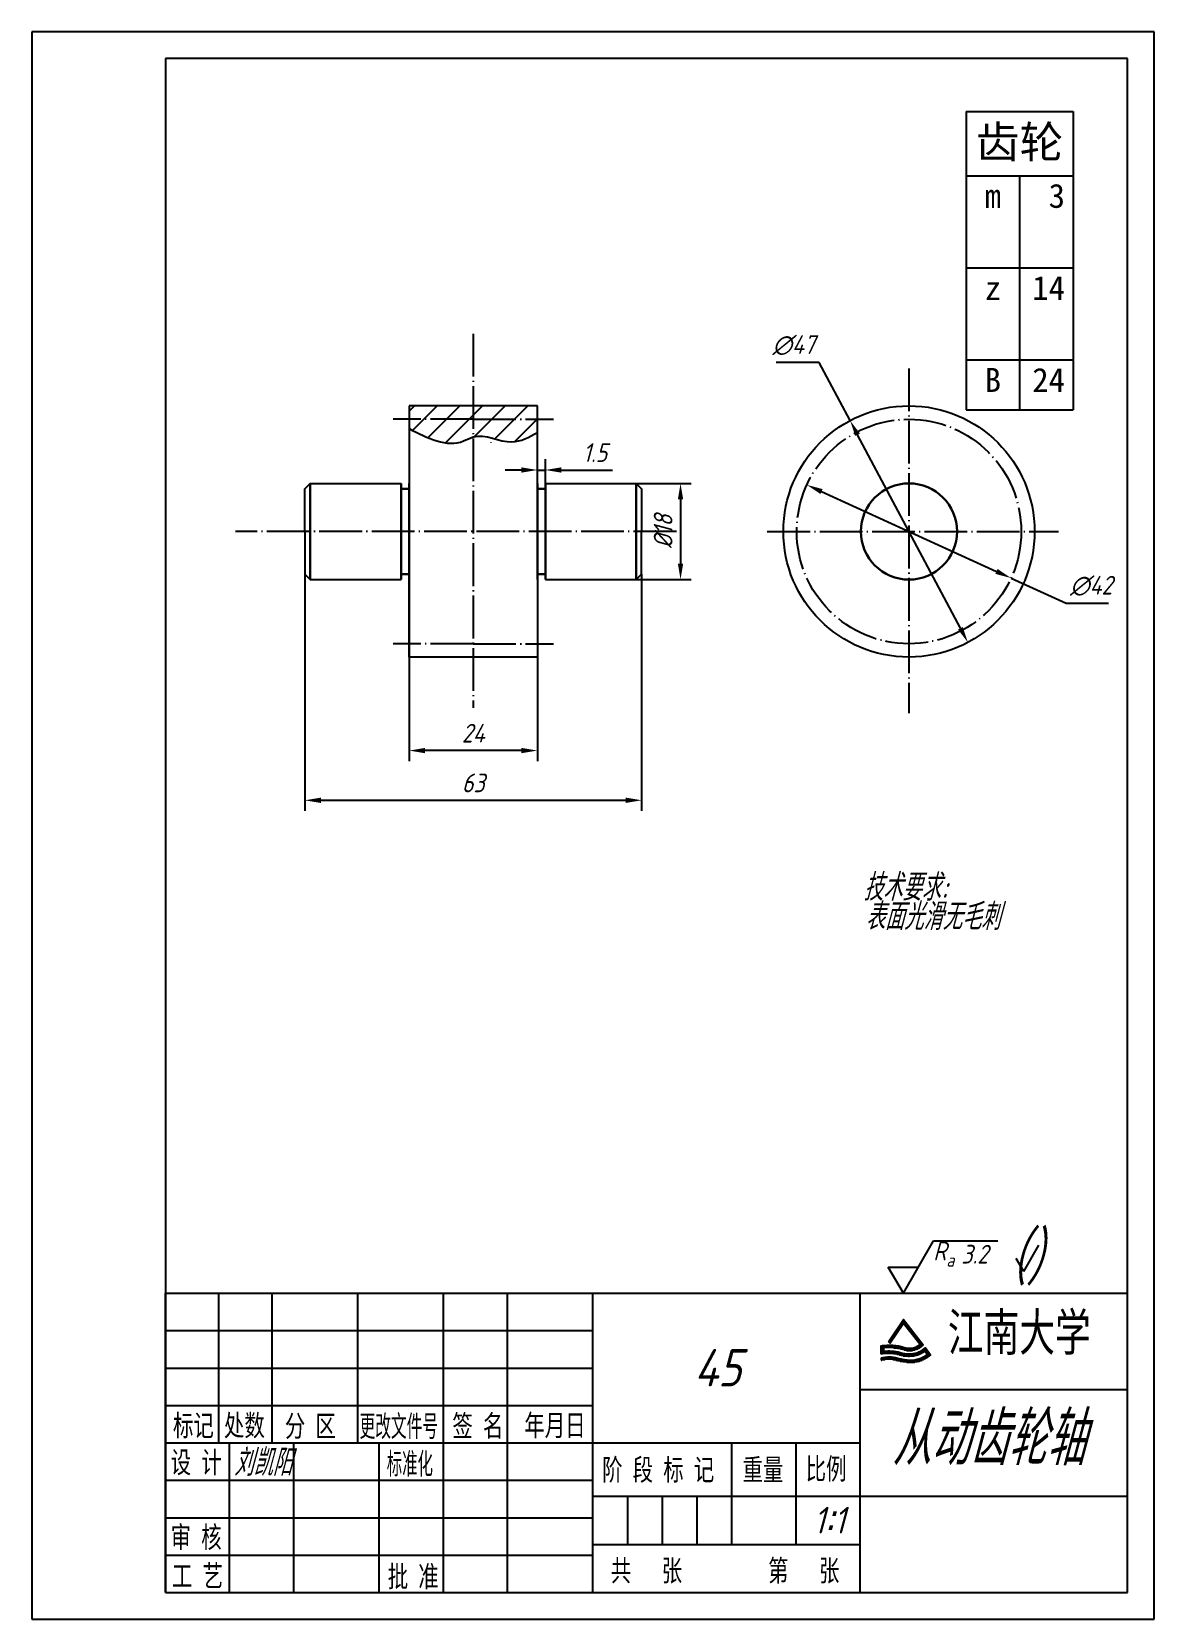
# Model space of a CAD drawing. Header units: millimetres. Extents: x 0 to 210, y 0 to 297.
import ezdxf
from ezdxf.enums import TextEntityAlignment as Align

# ---------------------------------------------------------------- set-up
doc = ezdxf.new("R2010")
doc.units = ezdxf.units.MM
doc.linetypes.add('点画线-25', pattern=[9.8, 8, -0.8, 0.2, -0.8])
for name, color, linetype, lineweight in [('剖面符号', 6, 'Continuous', 25), ('粗实线', 7, 'Continuous', 30), ('细点画线', 1, '点画线-25', 25)]:
    doc.layers.add(name, color=color, linetype=linetype, lineweight=lineweight)
for name, color, linetype in [('图框标题栏-文字', 4, 'Continuous'), ('图框标题栏-粗线', 7, 'Continuous'), ('图框标题栏-细线', 3, 'Continuous'), ('尺寸', 2, 'Continuous'), ('文字及注释', 4, 'Continuous'), ('波浪线', 3, 'Continuous')]:
    doc.layers.add(name, color=color, linetype=linetype)
doc.styles.get("Standard").update_dxf_attribs({"font": ''})
doc.styles.add('工程字', font='gbeitc.shx', dxfattribs={"bigfont": 'gbcbig.shx'})
doc.styles.add('长仿宋字', font='simfang.ttf', dxfattribs={"width": 0.7})
doc.styles.get('Standard').set_extended_font_data('SimSun')
doc.dimstyles.new('GB', dxfattribs={"dimtxt": 3.5, "dimasz": 3, "dimexe": 2, "dimexo": 0, "dimgap": 1.5, "dimtad": 1, "dimdec": 3, "dimdsep": 46, "dimtxsty": '工程字', "dimcen": 0, "dimclrd": 256, "dimclre": 256, "dimclrt": 256, "dimadec": 1, "dimazin": 2, "dimtp": 0.21, "dimtm": 0.25, "dimtfac": 0.7, "dimtdec": 3, "dimtmove": 0, "dimatfit": 3, "dimfxl": 1, "dimtzin": 0, "dimlwd": -1, "dimlwe": -1, "dimarcsym": 0})
doc.dimstyles.new('GB$3', dxfattribs={"dimtxt": 3.5, "dimasz": 3, "dimexe": 2, "dimexo": 0, "dimgap": 1.5, "dimtad": 1, "dimtoh": 1, "dimdec": 3, "dimdsep": 46, "dimtxsty": '工程字', "dimcen": 0, "dimclrd": 256, "dimclre": 256, "dimclrt": 256, "dimadec": 1, "dimazin": 2, "dimtp": 0.21, "dimtm": 0.25, "dimtfac": 0.7, "dimtdec": 3, "dimtmove": 0, "dimatfit": 2, "dimfxl": 1, "dimtzin": 0, "dimlwd": -1, "dimlwe": -1, "dimarcsym": 0})

# ---------------------------------------------------------------- blocks, each defined once
blk = doc.blocks.new('标题栏填写')
at = {"layer": '文字及注释', "style": '工程字'}
for tag, height, p in [('材料', 7, (103.3014470314545, 38.55829457099264)), ('名称', 10, (153.9048551002518, 23.81177252601287)), ('设计', 5, (18.20350158688984, 21.82780703365302)), ('比例', 5, (124.2035015868898, 11.03516212750787)), ('图号', 7, (153.4363049049612, 4.149742899595367))]:
    blk.add_attdef(tag, text='', height=height, dxfattribs=at).set_placement(p, align=Align.CENTER)
blk = doc.blocks.new('*D16')
at = {"layer": 'Defpoints', "color": 0, "transparency": 16777216}
for p in [(113.0942497868605, 212.5071061223053), (113.0942497868605, 194.5071061223053), (121.3750144354012, 194.5071061223053)]:
    blk.add_point(p, dxfattribs=at)
at = {"layer": '尺寸', "transparency": 16777216}
for p, q in [((113.0942497868605, 212.5071061223053), (123.3750144354012, 212.5071061223053)), ((121.3750144354012, 209.5071061223053), (121.3750144354012, 197.5071061223053)), ((113.0942497868605, 194.5071061223053), (123.3750144354012, 194.5071061223053))]:
    blk.add_line(p, q, dxfattribs=at)
for points in [[(120.8750144354012, 209.5071061223053), (121.8750144354012, 209.5071061223053), (121.3750144354012, 212.5071061223053)], [(120.8750144354012, 197.5071061223053), (121.8750144354012, 197.5071061223053), (121.3750144354012, 194.5071061223053)]]:
    blk.add_solid(points, dxfattribs=at)
at = {"layer": '尺寸', "transparency": 16777216, "insert": (118.1250144354012, 203.5071061223053), "char_height": 3.5, "attachment_point": 5, "rotation": 90, "style": '工程字'}
blk.add_mtext('%%C18', dxfattribs=at)
blk = doc.blocks.new('*D17')
at = {"layer": 'Defpoints', "color": 0, "transparency": 16777216}
for p in [(70.59424978686047, 180.0071061223053), (94.59424978686047, 180.0071061223052), (70.59424978686047, 162.5182885356602)]:
    blk.add_point(p, dxfattribs=at)
at = {"layer": '尺寸', "transparency": 16777216}
for p, q in [((70.59424978686047, 180.0071061223053), (70.59424978686047, 160.5182885356602)), ((94.59424978686047, 180.0071061223052), (94.59424978686047, 160.5182885356602)), ((91.59424978686047, 162.5182885356602), (73.59424978686047, 162.5182885356602))]:
    blk.add_line(p, q, dxfattribs=at)
for points in [[(73.59424978686047, 163.0182885356602), (73.59424978686047, 162.0182885356602), (70.59424978686047, 162.5182885356602)], [(91.59424978686047, 163.0182885356602), (91.59424978686047, 162.0182885356602), (94.59424978686047, 162.5182885356602)]]:
    blk.add_solid(points, dxfattribs=at)
at = {"layer": '尺寸', "transparency": 16777216, "insert": (82.59424978686047, 165.7682885356602), "char_height": 3.5, "attachment_point": 5, "style": '工程字'}
blk.add_mtext('24', dxfattribs=at)
blk = doc.blocks.new('*D18')
at = {"layer": 'Defpoints', "color": 0, "transparency": 16777216}
for p in [(51.09424978686046, 195.5071061223053), (114.0942497868605, 195.5071061223052), (114.0942497868605, 153.2165507352213)]:
    blk.add_point(p, dxfattribs=at)
at = {"layer": '尺寸', "transparency": 16777216}
for p, q in [((51.09424978686046, 195.5071061223053), (51.09424978686046, 151.2165507352213)), ((114.0942497868605, 195.5071061223052), (114.0942497868605, 151.2165507352213)), ((54.09424978686046, 153.2165507352213), (111.0942497868605, 153.2165507352213))]:
    blk.add_line(p, q, dxfattribs=at)
for points in [[(54.09424978686046, 153.7165507352213), (54.09424978686046, 152.7165507352213), (51.09424978686046, 153.2165507352213)], [(111.0942497868605, 153.7165507352213), (111.0942497868605, 152.7165507352213), (114.0942497868605, 153.2165507352213)]]:
    blk.add_solid(points, dxfattribs=at)
at = {"layer": '尺寸', "transparency": 16777216, "insert": (82.59424978686047, 156.4665507352213), "char_height": 3.5, "attachment_point": 5, "style": '工程字'}
blk.add_mtext('63', dxfattribs=at)
blk = doc.blocks.new('*D19')
at = {"layer": 'Defpoints', "color": 0, "transparency": 16777216}
for p in [(96.09424978686047, 215.0071061223052), (94.59424978686047, 211.5071061223052), (96.09424978686047, 211.5071061223052)]:
    blk.add_point(p, dxfattribs=at)
at = {"layer": '尺寸', "transparency": 16777216}
for p, q in [((94.59424978686047, 211.5071061223052), (94.59424978686047, 217.0071061223052)), ((96.09424978686047, 211.5071061223052), (96.09424978686047, 217.0071061223052)), ((91.59424978686047, 215.0071061223052), (88.59424978686047, 215.0071061223052)), ((94.59424978686047, 215.0071061223052), (96.09424978686047, 215.0071061223052)), ((99.09424978686047, 215.0071061223052), (108.6671664535271, 215.0071061223052))]:
    blk.add_line(p, q, dxfattribs=at)
for points in [[(91.59424978686047, 215.5071061223052), (91.59424978686047, 214.5071061223052), (94.59424978686047, 215.0071061223052)], [(99.09424978686047, 215.5071061223052), (99.09424978686047, 214.5071061223052), (96.09424978686047, 215.0071061223052)]]:
    blk.add_solid(points, dxfattribs=at)
at = {"layer": '尺寸', "transparency": 16777216, "insert": (105.3807081201938, 218.2571061223052), "char_height": 3.5, "attachment_point": 5, "style": '工程字'}
blk.add_mtext('1.5', dxfattribs=at)
blk = doc.blocks.new('*D22')
at = {"layer": 'Defpoints', "color": 0, "transparency": 16777216}
for p in [(145.0099244826986, 212.2274121921363), (183.2175814141813, 194.7868000524742)]:
    blk.add_point(p, dxfattribs=at)
at = {"layer": '尺寸', "transparency": 16777216}
for p, q in [((147.7390428349473, 210.9816541821604), (180.4884630619325, 196.0325580624501)), ((183.2175814141813, 194.7868000524742), (193.5013016928266, 190.0926002208995)), ((193.5013016928266, 190.0926002208995), (201.4179683594932, 190.0926002208995))]:
    blk.add_line(p, q, dxfattribs=at)
for points in [[(147.9466691699433, 211.4365072408686), (147.5314164999513, 210.5268011234523), (145.0099244826986, 212.2274121921363)], [(180.6960893969285, 196.4874111211582), (180.2808367269365, 195.577705003742), (183.2175814141813, 194.7868000524742)]]:
    blk.add_solid(points, dxfattribs=at)
at = {"layer": '尺寸', "transparency": 16777216, "insert": (198.2096350261599, 193.3426002208995), "char_height": 3.5, "attachment_point": 5, "style": '工程字'}
blk.add_mtext('∅42', dxfattribs=at)
blk = doc.blocks.new('*D23')
at = {"layer": 'Defpoints', "color": 0, "transparency": 16777216}
for p in [(153.092879554467, 224.2625957487635), (175.1346263424128, 182.751616495847)]:
    blk.add_point(p, dxfattribs=at)
at = {"layer": '尺寸', "transparency": 16777216}
for p, q in [((147.3345052325042, 235.1072787636436), (139.2720052325042, 235.1072787636436)), ((153.092879554467, 224.2625957487635), (147.3345052325042, 235.1072787636436)), ((173.7277063346716, 185.4012534694374), (154.4997995622082, 221.6129587751731))]:
    blk.add_line(p, q, dxfattribs=at)
for points in [[(154.9414057244733, 221.84744544313), (154.0581933999431, 221.3784721072163), (153.092879554467, 224.2625957487635)], [(174.1693124969367, 185.6357401373943), (173.2861001724065, 185.1667668014805), (175.1346263424128, 182.751616495847)]]:
    blk.add_solid(points, dxfattribs=at)
at = {"layer": '尺寸', "transparency": 16777216, "insert": (142.5532552325043, 238.3572787636436), "char_height": 3.5, "attachment_point": 5, "style": '工程字'}
blk.add_mtext('∅47', dxfattribs=at)
blk = doc.blocks.new('*T26')
at = {"layer": '文字及注释', "color": 0, "linetype": 'ByBlock', "lineweight": -2, "transparency": 16777216}
for p, q in [((0, 0), (20, 0)), ((0, 0), (0, -55.78305400372443)), ((20, 0), (20, -55.78305400372443)), ((0, -12), (20, -12)), ((10, -12), (10, -55.78305400372443)), ((0, -29.23743016759778), (20, -29.23743016759778)), ((0, -46.44972067039109), (20, -46.44972067039109)), ((0, -55.78305400372443), (20, -55.78305400372443))]:
    blk.add_line(p, q, dxfattribs=at)
at = {"layer": '文字及注释', "color": 0, "transparency": 16777216}
for s, insert, char_height, width, attachment_point in [('齿轮', (10, -6), 6, 17, 5), ('m', (5, -13.5), 4.5, 7, 2), ('3', (18.5, -13.5), 4.5, 7, 3), ('z', (5, -30.73743016759778), 4.5, 7, 2), ('14', (18.5, -30.73743016759778), 4.5, 7, 3), ('B', (5, -47.94972067039109), 4.5, 7, 2), ('24', (18.5, -47.94972067039109), 4.5, 7, 3)]:
    blk.add_mtext(s, dxfattribs=dict(at, insert=insert, char_height=char_height, width=width, attachment_point=attachment_point))
blk = doc.blocks.new('粗糙度')
at = {"layer": '文字及注释'}
for p, q in [((0, 0), (5.658032638058359, 9.799999999999997)), ((5.658032638058359, 9.799999999999997), (17.65803263805836, 9.799999999999997)), ((0, 0), (-2.829016319029165, 4.899999999999991)), ((-2.829016319029165, 4.899999999999991), (2.829016319029165, 4.899999999999991))]:
    blk.add_line(p, q, dxfattribs=at)
at = {"layer": '文字及注释', "insert": (7.540143896136556, 7.299999999999997), "char_height": 3.5, "attachment_point": 5, "style": '工程字'}
blk.add_mtext_dynamic_manual_height_columns('\\A1;R{\\H0.7x;\\S^ a;}', width=8.660254037844382, gutter_width=25, heights=[0], dxfattribs=at)
at = {"layer": '文字及注释', "style": '工程字'}
blk.add_attdef('CCD', text='', height=3.5, dxfattribs=at).set_placement((13.32418624925162, 7.299999999999997), align=Align.MIDDLE)
blk = doc.blocks.new('粗糙度基本符号')
at = {"layer": '文字及注释'}
for q in [(5.658032638058359, 9.800000000000011), (-2.829016319029165, 4.900000000000006)]:
    blk.add_line((0, 0), q, dxfattribs=at)

msp = doc.modelspace()

# ---------------------------------------------------------------- hatches: boundary and pattern name
at = {"layer": '波浪线'}
h = msp.add_hatch(dxfattribs=at)
h.set_pattern_fill('_USER', color=6, scale=3, angle=45, pattern_type=0)
h.set_pattern_definition([(45, (-15.51215710735687, 4.14974836875524), (-2.121320343559643, 2.121320343559643), [])])
edge = h.paths.add_edge_path()
edge.add_line((82.5942497868605, 227.0071061223052), (70.5942497868605, 227.0071061223053))
edge.add_line((70.5942497868605, 227.0071061223053), (70.59424978686049, 222.7571061223053))
edge.add_spline(control_points=[(70.59424978686049, 222.7571061223053), (74.08947593417503, 220.9578170201506), (78.24231273254914, 218.8199999864567), (81.98035915309728, 221.0329717237058), (82.59424978686161, 221.2141661822814)], knot_values=[0, 0, 0, 0, 10.45166170770938, 12.41809356950526, 12.41809356950706, 12.41809356950706, 12.41809356950706], degree=3, periodic=0)
edge.add_line((82.59424978686049, 221.2141661822811), (82.5942497868605, 227.0071061223052))
edge = h.paths.add_edge_path()
edge.add_line((94.5942497868605, 227.0071061223052), (82.5942497868605, 227.0071061223052))
edge.add_line((82.5942497868605, 227.0071061223052), (82.59424978686049, 221.2141661822811))
edge.add_spline(control_points=[(82.59424978686216, 221.2141661822816), (84.87486179325475, 221.8873060462751), (89.25025852409397, 219.0719263261381), (93.0417032645291, 221.162558716613), (94.5942497868605, 222.0186450555986)], knot_values=[12.41809356950526, 12.41809356950706, 12.41809356950706, 12.41809356950706, 19.72341452915256, 24.78923242060574, 24.78923242060574, 24.78923242060574, 24.78923242060574], degree=3, periodic=0)
edge.add_line((94.5942497868605, 222.0186450555986), (94.5942497868605, 227.0071061223052))

# ---------------------------------------------------------------- linework, layer by layer
for p, q in [((94.5942497868605, 227.0071061223052), (70.5942497868605, 227.0071061223053)), ((70.5942497868605, 227.0071061223053), (70.59424978686047, 212.5071061223053)), ((94.59424978686047, 212.5071061223052), (94.5942497868605, 227.0071061223052)), ((94.59424978686047, 194.5071061223052), (94.59424978686047, 180.0071061223052)), ((94.59424978686047, 180.0071061223052), (70.59424978686047, 180.0071061223053))]:
    msp.add_line(p, q)
for points in [[(51.09424978686047, 203.5071061223053), (51.09424978686046, 211.5071061223053), (52.09424978686046, 212.5071061223053), (69.09424978686047, 212.5071061223053)], [(96.09424978686059, 212.5071061223052), (113.0942497868605, 212.5071061223052), (114.0942497868605, 211.5071061223052), (114.0942497868605, 203.5071061223052)], [(51.09424978686047, 203.5071061223052), (51.09424978686046, 195.5071061223053), (52.09424978686046, 194.5071061223053), (69.09424978686047, 194.5071061223053)], [(96.09424978686059, 194.5071061223052), (113.0942497868605, 194.5071061223052), (114.0942497868605, 195.5071061223052), (114.0942497868605, 203.5071061223052)]]:
    msp.add_lwpolyline(points)
msp.add_circle((164.11375294844, 203.5071061223052), 23.5)
at = {"layer": '剖面符号'}
msp.add_spline([(70.59424978686049, 222.7571061223053), (80.786102713775, 220.4412118309909), (82.59424978686049, 221.214166182281), (89.83869348402851, 220.2730233440121), (94.5942497868605, 222.0186450555986)], degree=3, dxfattribs=at)
at = {"layer": '图框标题栏-文字'}
for p, q in [((161.3159567097469, 53.49999965757138), (161.8472564428357, 53.49999965757138)), ((161.3836364545027, 53.59999965757137), (161.9149361875914, 53.59999965757137)), ((161.4513161992586, 53.69999965757138), (161.9826159323473, 53.69999965757138)), ((161.5189959440143, 53.79999965757139), (162.0502956771032, 53.79999965757139)), ((161.5866756887702, 53.89999965757139), (162.117975421859, 53.89999965757139)), ((161.654355433526, 53.99999965757138), (162.1856551666149, 53.99999965757138)), ((161.7220351782819, 54.09999965757137), (162.2533349113706, 54.09999965757137)), ((161.7897149230378, 54.19999965757138), (162.3210146561264, 54.19999965757138)), ((161.8573946677937, 54.29999965757139), (162.3886944008823, 54.29999965757139)), ((161.9250744125493, 54.39999965757139), (162.4563741456382, 54.39999965757139)), ((161.9927541573052, 54.49999965757138), (162.5240538903941, 54.49999965757138)), ((162.0604339020611, 54.59999965757137), (162.59173363515, 54.59999965757137)), ((162.128113646817, 54.69999965757138), (162.6594133799058, 54.69999965757138)), ((162.1957933915728, 54.79999965757139), (162.7270931246617, 54.79999965757139)), ((162.2634731363287, 54.89999965757139), (162.7947728694176, 54.89999965757139)), ((162.3311528810846, 54.99999965757138), (162.8624526141732, 54.99999965757138)), ((162.3988326258405, 55.09999965757137), (162.9301323589291, 55.09999965757137)), ((162.4665123705963, 55.19999965757138), (162.997812103685, 55.19999965757138)), ((162.534192115352, 55.29999965757139), (163.0654918484409, 55.29999965757139)), ((162.6018718601079, 55.39999965757139), (163.6166232808437, 55.39999965757139)), ((162.6695516048638, 55.49999965757138), (163.5387763953557, 55.49999965757138)), ((162.7372313496196, 55.59999965757137), (163.4609295098676, 55.59999965757137)), ((162.8049110943755, 55.69999965757138), (163.3830826243793, 55.69999965757138)), ((162.8725908391312, 55.79999965757139), (163.3052357388915, 55.79999965757139)), ((162.940270583887, 55.89999965757139), (163.2273888534033, 55.89999965757139)), ((163.0079503286429, 55.99999965757138), (163.1495419679152, 55.99999965757138)), ((163.1368643346257, 55.29999965757139), (163.6944701663317, 55.29999965757139)), ((163.2147112201137, 55.19999965757138), (163.7723170518198, 55.19999965757138)), ((163.2925581056018, 55.09999965757137), (163.8501639373078, 55.09999965757137)), ((163.3704049910898, 54.99999965757138), (163.9280108227959, 54.99999965757138)), ((163.4482518765779, 54.89999965757139), (164.0058577082839, 54.89999965757139)), ((163.5260987620659, 54.79999965757139), (164.083704593772, 54.79999965757139)), ((163.6039456475542, 54.69999965757138), (164.1615514792602, 54.69999965757138)), ((163.681792533042, 54.59999965757137), (164.239398364748, 54.59999965757137)), ((163.7596394185303, 54.49999965757138), (164.3172452502363, 54.49999965757138)), ((163.8374863040183, 54.39999965757139), (164.3950921357244, 54.39999965757139)), ((163.9153331895064, 54.29999965757139), (164.4729390212124, 54.29999965757139)), ((163.9931800749944, 54.19999965757138), (164.5507859067004, 54.19999965757138)), ((164.0710269604824, 54.09999965757137), (164.6286327921885, 54.09999965757137)), ((164.1488738459705, 53.99999965757138), (164.7064796776765, 53.99999965757138)), ((164.2267207314585, 53.89999965757139), (164.7843265631646, 53.89999965757139)), ((164.3045676169468, 53.79999965757139), (164.8621734486526, 53.79999965757139)), ((164.3824145024346, 53.69999965757138), (164.9400203341407, 53.69999965757138)), ((164.4602613879229, 53.59999965757137), (165.0178672196289, 53.59999965757137)), ((164.5381082734109, 53.49999965757138), (165.095714105117, 53.49999965757138)), ((158.9069548232474, 51.09999965757137), (162.2711673047041, 51.09999965757137)), ((158.9069548232474, 50.99999965757138), (162.7171371555285, 50.99999965757138)), ((158.9069548232472, 50.89999965757139), (163.0870500418442, 50.89999965757139)), ((158.9069548232472, 50.79999965757139), (159.4484577972678, 50.79999965757139)), ((158.9069548232472, 50.69999965757138), (159.346954823247, 50.69999965757138)), ((158.9069548232472, 50.59999965757137), (159.346954823247, 50.59999965757137)), ((158.9069548232472, 50.49999965757138), (159.346954823247, 50.49999965757138)), ((159.0844258425459, 51.19999965757138), (161.6727665785884, 51.19999965757138)), ((160.252065227337, 51.9280500495347), (160.6164546443513, 51.68143222218217)), ((160.2935109982461, 51.89999965757139), (160.7643805267421, 51.89999965757139)), ((160.3007605384092, 51.99999965757138), (160.832060271498, 51.99999965757138)), ((160.368440283165, 52.09999965757137), (160.8997400162539, 52.09999965757137)), ((160.4361200279209, 52.19999965757138), (160.9674197610098, 52.19999965757138)), ((160.4412656925947, 51.79999965757139), (160.6967007819863, 51.79999965757139)), ((160.5037997726766, 52.29999965757139), (161.0350995057654, 52.29999965757139)), ((160.5714795174324, 52.39999965757139), (161.1027792505213, 52.39999965757139)), ((160.5890203869435, 51.69999965757138), (160.6290210372304, 51.69999965757138)), ((160.6391592621883, 52.49999965757138), (161.1704589952772, 52.49999965757138)), ((160.7068390069442, 52.59999965757137), (161.2381387400331, 52.59999965757137)), ((160.7745187517001, 52.69999965757138), (161.3058184847889, 52.69999965757138)), ((160.8421984964559, 52.79999965757139), (161.3734982295446, 52.79999965757139)), ((160.9098782412116, 52.89999965757139), (161.4411779743005, 52.89999965757139)), ((160.9775579859675, 52.99999965757138), (161.5088577190564, 52.99999965757138)), ((161.0452377307234, 53.09999965757137), (161.5765374638122, 53.09999965757137)), ((161.1129174754792, 53.19999965757138), (161.6442172085681, 53.19999965757138)), ((161.1805972202351, 53.29999965757139), (161.711896953324, 53.29999965757139)), ((161.248276964991, 53.39999965757139), (161.7795766980799, 53.39999965757139)), ((161.3087346238642, 50.79999965757139), (163.4191482866893, 50.79999965757139)), ((162.0193600183066, 50.69999965757138), (164.0657776191611, 50.69999965757138)), ((162.4996936335265, 50.59999965757137), (165.7489123173298, 50.59999965757137)), ((162.885786407298, 50.49999965757138), (165.5167466087762, 50.49999965757138)), ((164.3724497066912, 50.69999965757138), (165.9444300350374, 50.69999965757138)), ((164.615955158899, 53.39999965757139), (165.173560990605, 53.39999965757139)), ((164.693802044387, 53.29999965757139), (165.2514078760931, 53.29999965757139)), ((164.7716489298751, 53.19999965757138), (165.3292547615811, 53.19999965757138)), ((164.8494958153631, 53.09999965757137), (165.4071016470691, 53.09999965757137)), ((164.9273427008511, 52.99999965757138), (165.4849485325572, 52.99999965757138)), ((165.0051895863392, 52.89999965757139), (165.5627954180452, 52.89999965757139)), ((165.019079039163, 50.79999965757139), (166.1146740668001, 50.79999965757139)), ((165.0830364718272, 52.79999965757139), (165.6406423035333, 52.79999965757139)), ((165.1608833573155, 52.69999965757138), (165.7184891890215, 52.69999965757138)), ((165.2387302428033, 52.59999965757137), (165.7963360745094, 52.59999965757137)), ((165.3165771282916, 52.49999965757138), (165.8741829599976, 52.49999965757138)), ((165.3310386891926, 50.89999965757139), (166.2659604831829, 50.89999965757139)), ((165.3944240137796, 52.39999965757139), (165.9520298454857, 52.39999965757139)), ((165.4722708992677, 52.29999965757139), (166.0298767309737, 52.29999965757139)), ((165.5501177847557, 52.19999965757138), (166.1077236164618, 52.19999965757138)), ((165.5655199630073, 50.99999965757138), (166.4022340367158, 50.99999965757138)), ((165.6279646702438, 52.09999965757137), (166.1855705019498, 52.09999965757137)), ((165.7058115557318, 51.99999965757138), (166.2634173874378, 51.99999965757138)), ((165.7583480783933, 51.09999965757137), (166.5261566246664, 51.09999965757137)), ((165.7836584412198, 51.89999965757139), (166.3412642729259, 51.89999965757139)), ((165.8615053267081, 51.79999965757139), (166.4191111584139, 51.79999965757139)), ((165.9237177948635, 51.19999965757138), (166.6396259822864, 51.19999965757138)), ((165.9393522121959, 51.69999965757138), (166.496958043902, 51.69999965757138)), ((166.0171990976842, 51.59999965757137), (166.5748049293902, 51.59999965757137)), ((166.0690076889391, 51.29999965757139), (166.7440517906898, 51.29999965757139)), ((166.0950459831722, 51.49999965757138), (166.6526518148781, 51.49999965757138)), ((166.1728928686603, 51.39999965757139), (166.7304987003663, 51.39999965757139)), ((166.8263877306936, 50.49999965757138), (167.3888944507774, 50.49999965757138)), ((166.9646811434152, 50.59999965757137), (167.3179543874262, 50.59999965757137)), ((167.0933249234754, 50.69999965757138), (167.2470143240751, 50.69999965757138)), ((158.9069548232472, 50.39999965757139), (159.346954823247, 50.39999965757139)), ((158.9069548232472, 50.29999965757139), (159.346954823247, 50.29999965757139)), ((158.9069548232472, 50.19999965757138), (159.346954823247, 50.19999965757138)), ((158.9069548232472, 50.09999965757137), (161.5633262531688, 50.09999965757137)), ((158.9069548232472, 49.99999965757138), (162.108154419869, 49.99999965757138)), ((158.9069548232472, 49.89999965757139), (162.5144484122179, 49.89999965757139)), ((158.9069548232472, 49.79999965757139), (162.8422147261754, 49.79999965757139)), ((158.9069548232472, 49.69999965757138), (159.2868414322147, 49.69999965757138)), ((158.9069548232469, 48.90459297849407), (158.9069548232469, 48.46491295769786)), ((158.9069548232469, 48.89999965757139), (161.8727214316225, 48.89999965757139)), ((158.9069548232469, 48.79999965757139), (162.2679454895765, 48.79999965757139)), ((158.9069548232469, 48.69999965757138), (162.7297269637388, 48.69999965757138)), ((158.9069548232469, 48.59999965757137), (159.6003326310875, 48.59999965757137)), ((158.9069548232469, 48.49999965757138), (159.0496640692068, 48.49999965757138)), ((159.3544186966792, 48.99999965757138), (161.4072505730467, 48.99999965757138)), ((161.1028659576548, 48.59999965757137), (163.2954502681196, 48.59999965757137)), ((161.2372917078074, 49.69999965757138), (163.3097772390923, 49.69999965757138)), ((161.6535345195353, 48.49999965757138), (164.0946994619824, 48.49999965757138)), ((161.8701174571959, 49.59999965757137), (166.0941287625883, 49.59999965757137)), ((162.0488857273874, 48.39999965757139), (166.3640375268137, 48.39999965757139)), ((162.3116009664441, 49.49999965757138), (165.8344232391565, 49.49999965757138)), ((162.489513764747, 48.29999965757139), (166.0757990562927, 48.29999965757139)), ((162.6378089120481, 49.39999965757139), (165.5219772569099, 49.39999965757139)), ((163.0145410001658, 48.19999965757138), (165.7203509846304, 48.19999965757138)), ((163.0499234455677, 49.29999965757139), (165.1098627233903, 49.29999965757139)), ((163.2154112163308, 50.39999965757139), (165.2228161095188, 50.39999965757139)), ((163.6614525288674, 50.29999965757139), (164.7767747969824, 50.29999965757139)), ((163.7008610499011, 48.09999965757137), (165.2170164762152, 48.09999965757137)), ((163.9313395460408, 49.19999965757138), (164.2284466229171, 49.19999965757138)), ((164.8500089298646, 49.69999965757138), (166.3195168632119, 49.69999965757138)), ((164.8685906142858, 48.49999965757138), (166.6111385626696, 48.49999965757138)), ((165.3175714427812, 49.79999965757139), (166.5201152000991, 49.79999965757139)), ((165.4988724527136, 48.59999965757137), (166.8295274144957, 48.59999965757137)), ((165.6453377567387, 49.89999965757139), (166.7016202397831, 49.89999965757139)), ((165.8801670967294, 48.69999965757138), (167.026292681506, 48.69999965757138)), ((165.9100259553936, 49.99999965757138), (166.8677637020212, 49.99999965757138)), ((166.1361410336572, 50.09999965757137), (167.0211499388616, 50.09999965757137)), ((166.177490518387, 48.79999965757139), (167.2059372868025, 48.79999965757139)), ((166.3353143160444, 50.19999965757138), (167.6017146408308, 50.19999965757138)), ((166.4275549874028, 48.89999965757139), (167.3715358553964, 48.89999965757139)), ((166.5141679734534, 50.29999965757139), (167.5307745774797, 50.29999965757139)), ((166.6459845103862, 48.99999965757138), (167.5252999914697, 48.99999965757138)), ((166.6769035847251, 50.39999965757139), (167.4598345141285, 50.39999965757139)), ((166.8411787264868, 49.09999965757137), (167.6688844576275, 49.09999965757137)), ((167.0182784604192, 49.19999965757138), (167.8035662011589, 49.19999965757138)), ((167.1331836145874, 50.09999965757137), (167.672654704182, 50.09999965757137)), ((167.1807049398242, 49.29999965757139), (167.930355406704, 49.29999965757139)), ((167.2041236779383, 49.99999965757138), (167.7435947675331, 49.99999965757138)), ((167.2750637412894, 49.89999965757139), (167.8145348308842, 49.89999965757139)), ((167.3308731648169, 49.39999965757139), (168.0500677097725, 49.39999965757139)), ((167.3460038046406, 49.79999965757139), (167.8854748942354, 49.79999965757139)), ((167.4169438679917, 49.69999965757138), (167.9564149575865, 49.69999965757138)), ((167.4705641757937, 49.49999965757138), (168.0982950842888, 49.49999965757138)), ((167.4878839313429, 49.59999965757137), (168.0273550209377, 49.59999965757137))]:
    msp.add_line(p, q, dxfattribs=at)
for points in [[(160.252065227337, 51.9280500495347), (163.0738000359402, 56.09729569131787), (166.780021675698, 51.33638378518123, -0.2890960084131152), (163.0691082007211, 50.44621390945136, 0.1022838808389788), (159.346954823247, 50.78915318362566), (159.346954823247, 50.14947884824967, -0.09119521759382414), (162.49283654785, 49.90750296208192, 0.2661345406583381), (167.1902012702376, 50.78008565010325), (168.1236208928376, 49.46429936728063, -0.184124636579764), (164.3615529165823, 48.03599303548299, -0.04444822567490264), (161.8908906444188, 48.43949430162391, 0.1319438037504666), (158.9069548232469, 48.46491295769786, 0.1319438037504666)], [(158.9069548232469, 48.90459297849405, -0.131252703898926), (162.003127455095, 48.86495083514757, 0.04409724774282351), (164.3777268083145, 48.47599539634113, 0.1639296673675842), (167.5281232292739, 49.54327670578621), (167.096370264253, 50.15189325421518, -0.2409519932793265), (162.3642924357921, 49.48635599691447, 0.1056474259004792), (158.9069548232472, 49.64599920222591), (158.9069548232474, 51.17435948653062, -0.1127844522416858), (163.2043063289243, 50.86498838291971, 0.2569981425069594), (166.1828400686948, 51.38722175390558), (163.0986848911128, 55.34904393631624), (160.6164546443513, 51.68143222218217)]]:
    msp.add_lwpolyline(points, format="xyb", dxfattribs=at)
at = {"layer": '图框标题栏-粗线'}
for p, q in [((24.99999968341854, 291.9999996575714), (24.99999968341854, 4.999999657571379)), ((204.9999996834186, 291.9999996575714), (24.99999968341854, 291.9999996575714)), ((204.9999996834186, 4.999999657571379), (204.9999996834186, 291.9999996575714)), ((24.99999968341845, 60.99999965757138), (204.9999996834186, 60.99999965757138)), ((24.99999968341845, 4.999999657571379), (24.99999968341845, 60.99999965757138)), ((34.99999968341845, 32.99999965757138), (34.99999968341845, 60.99999965757138)), ((44.99999968341845, 32.99999965757138), (44.99999968341845, 60.99999965757138)), ((60.99999968341845, 32.99999965757138), (60.99999968341845, 60.99999965757138)), ((76.99999968341845, 4.999999657571379), (76.99999968341845, 60.99999965757138)), ((88.99999968341845, 4.999999657571379), (88.99999968341845, 60.99999965757138)), ((104.9999996834185, 4.999999657571379), (104.9999996834185, 60.99999965757138)), ((154.9999996834186, 4.999999657571379), (154.9999996834186, 60.99999965757138)), ((204.9999996834186, 4.999999657571379), (204.9999996834186, 60.99999965757138)), ((154.9999996834186, 42.99999965757138), (204.9999996834186, 42.99999965757138)), ((24.99999968341845, 39.99999965757138), (104.9999996834185, 39.99999965757138)), ((24.99999968341845, 32.99999965757138), (154.9999996834186, 32.99999965757138)), ((36.99999968341845, 4.999999657571379), (36.99999968341845, 32.99999965757138)), ((48.99999968341845, 4.999999657571379), (48.99999968341845, 32.99999965757138)), ((64.99999968341845, 4.999999657571379), (64.99999968341845, 32.99999965757138)), ((130.9999996834185, 13.99999965757138), (130.9999996834185, 32.99999965757138)), ((142.9999996834186, 13.99999965757138), (142.9999996834186, 32.99999965757138)), ((24.99999968341845, 25.99999965757138), (104.9999996834185, 25.99999965757138)), ((104.9999996834185, 22.99999965757138), (204.9999996834186, 22.99999965757138)), ((104.9999996834185, 13.99999965757138), (154.9999996834186, 13.99999965757138)), ((24.99999968341845, 4.999999657571379), (204.9999996834186, 4.999999657571379)), ((24.99999968341854, 4.999999657571379), (204.9999996834186, 4.999999657571379))]:
    msp.add_line(p, q, dxfattribs=at)
at = {"layer": '图框标题栏-细线'}
for p, q in [((-3.165814632666297e-07, 296.9999996575714), (-3.165814632666297e-07, -3.4242862056999e-07)), ((209.9999996834186, 296.9999996575714), (-3.165814632666297e-07, 296.9999996575714)), ((209.9999996834186, -3.4242862056999e-07), (209.9999996834186, 296.9999996575714)), ((209.9999996834186, -3.4242862056999e-07), (209.9999996834186, 296.9999996575714)), ((24.99999968341845, 53.99999965757138), (104.9999996834185, 53.99999965757138)), ((24.99999968341845, 46.99999965757138), (104.9999996834185, 46.99999965757138)), ((111.4999996834185, 13.99999965757138), (111.4999996834185, 22.99999965757138)), ((117.9999996834185, 13.99999965757138), (117.9999996834185, 22.99999965757138)), ((124.4999996834185, 13.99999965757138), (124.4999996834185, 22.99999965757138)), ((24.99999968341845, 18.99999965757138), (104.9999996834185, 18.99999965757138)), ((24.99999968341845, 11.99999965757138), (104.9999996834185, 11.99999965757138)), ((-3.165814632666297e-07, -3.4242862056999e-07), (209.9999996834186, -3.4242862056999e-07))]:
    msp.add_line(p, q, dxfattribs=at)
at = {"layer": '粗实线'}
for p, q in [((52.09424978686046, 212.5071061223053), (52.09424978686046, 194.5071061223053)), ((69.09424978686047, 212.5071061223053), (69.09424978686047, 211.5071061223053)), ((70.59424978686047, 211.5071061223053), (69.09424978686047, 211.5071061223053)), ((69.09424978686047, 211.5071061223053), (69.09424978686047, 195.5071061223053)), ((70.59424978686047, 212.5071061223053), (70.59424978686047, 211.5071061223053)), ((70.59424978686047, 195.5071061223053), (70.59424978686047, 211.5071061223053)), ((94.59424978686047, 212.5071061223052), (94.59424978686047, 211.5071061223052)), ((96.09424978686059, 211.5071061223052), (94.59424978686047, 211.5071061223052)), ((94.59424978686047, 195.5071061223052), (94.59424978686047, 211.5071061223052)), ((96.09424978686059, 212.5071061223052), (96.09424978686059, 211.5071061223052)), ((96.09424978686047, 211.5071061223052), (96.09424978686047, 195.5071061223052)), ((113.0942497868604, 212.5071061223053), (113.0942497868605, 194.5071061223053)), ((70.5942497868605, 195.5071061223052), (69.09424978686047, 195.5071061223053)), ((69.09424978686047, 194.5071061223053), (69.09424978686047, 195.5071061223053)), ((70.59424978686047, 180.0071061223053), (70.59424978686047, 195.5071061223053)), ((96.09424978686059, 195.5071061223052), (94.59424978686047, 195.5071061223052)), ((94.59424978686047, 194.5071061223052), (94.59424978686047, 195.5071061223052)), ((96.09424978686059, 194.5071061223052), (96.09424978686059, 195.5071061223052))]:
    msp.add_line(p, q, dxfattribs=at)
msp.add_circle((164.11375294844, 203.5071061223052), 9, dxfattribs=at)
at = {"layer": '细点画线'}
for p, q in [((82.5942497868605, 240.5071061223052), (82.59424978686047, 170.5071061223053)), ((164.11375294844, 234.0071061223052), (164.11375294844, 169.5071061223052)), ((82.59424978686047, 224.5071061223053), (67.59424978686047, 224.5071061223053)), ((82.59424978686047, 224.5071061223053), (97.59424978686047, 224.5071061223053)), ((120.5942497868605, 203.5071061223052), (38.09424978686047, 203.5071061223053)), ((137.6137529484399, 203.5071061223052), (192.11375294844, 203.5071061223052)), ((82.59424978686047, 182.5071061223052), (67.59424978686047, 182.5071061223053)), ((82.59424978686047, 182.5071061223052), (97.59424978686047, 182.5071061223052))]:
    msp.add_line(p, q, dxfattribs=at)
msp.add_circle((164.11375294844, 203.5071061223052), 21, dxfattribs=at)

# ---------------------------------------------------------------- block references
msp.add_blockref('*T26', (174.8057965174383, 282.0544856953759))
for name, p, values in [('粗糙度', (163.0738000359402, 60.99999965757138), {'CCD': '3.2'}), ('标题栏填写', (24.99999968341854, 4.999999657571379), {'设计': '刘凯阳', '材料': '45', '比例': '1∶1', '名称': '从动齿轮轴'})]:
    msp.add_blockref(name, p).add_auto_attribs(values)
at = {"layer": '文字及注释', "xscale": 0.5, "yscale": 0.5, "zscale": 0.5}
msp.add_blockref('粗糙度基本符号', (185.6082646237296, 65.06708942258925), dxfattribs=at)

# ---------------------------------------------------------------- texts
at = {"layer": '图框标题栏-文字', "style": '长仿宋字', "width": 0.7}
for s, p in [('标记', (26.42394769547334, 34.26049263468799)), ('处数', (35.96917371476016, 34.2774843874829)), ('分 区', (47.35015462381412, 34.15902508723457)), ('签 名', (78.69419180226592, 34.18559987256954)), ('年月日', (92.1539219237649, 34.2967005184932)), ('设 计', (25.99022512251125, 27.3763798853476)), ('阶 段 标 记', (106.6983850983746, 25.98532023146311)), ('重量', (132.9786109411999, 25.99934778147247)), ('比例', (144.7899868170448, 26.14970735294719)), ('审 核', (25.99022512251125, 13.3763798853476)), ('工 艺', (26.23574776537637, 6.134945815404478)), ('批 准', (66.59740374225842, 6.013276902820792)), ('共   张', (108.3289242328023, 7.124790300513439)), ('第   张', (137.7605221483299, 7.124790300513325))]:
    msp.add_text(s, height=4, dxfattribs=at).set_placement(p)
at = {"layer": '图框标题栏-文字', "style": '长仿宋字'}
for s, width, p, p2 in [('更改文件号', 0.5313607671151233, (61.31478121872161, 34.15401623927649), (76.02054947617799, 34.15401623927649)), ('标准化', 0.5200024680243551, (66.41570561737902, 27.13494680956205), (75.0505574107348, 27.13494680956205))]:
    msp.add_text(s, height=4, dxfattribs=dict(at, width=width)).set_placement(p, p2, align=Align.FIT)
at = {"layer": '图框标题栏-文字', "insert": (171.3850854660523, 57.21846947333631), "char_height": 7, "width": 33.61521802378537, "attachment_point": 1, "style": '长仿宋字'}
msp.add_mtext('江南大学', dxfattribs=at)
at = {"layer": '文字及注释', "style": '工程字'}
for s, height, p in [('技术要求:', 5, (155.5976057550938, 134.4444169281693)), ('表面光滑无毛刺', 5, (155.9517512293237, 128.9712182858599)), ('（）', 10, (178.6990615036607, 62.59356299509195))]:
    msp.add_text(s, height=height, dxfattribs=at).set_placement(p)

# ---------------------------------------------------------------- dimensions: what is measured, and where the dimension line sits
at = {"layer": '尺寸'}
for p1, p2, picture, middle in [((175.1346263424128, 182.751616495847), (153.092879554467, 224.2625957487635), '*D23', (142.5532552325043, 235.1072787636436)), ((145.0099244826986, 212.2274121921363), (183.2175814141813, 194.7868000524742), '*D22', (198.2096350261599, 190.0926002208995))]:
    dim = msp.add_diameter_dim_2p(p1=p1, p2=p2, dimstyle='GB$3', dxfattribs=at)
    dim.commit()
    dim.dimension.update_dxf_attribs({"geometry": picture, "text_midpoint": middle, "dimtype": 163})
for base, p1, p2, picture, middle in [((96.09424978686047, 215.0071061223052), (94.59424978686047, 211.5071061223052), (96.09424978686047, 211.5071061223052), '*D19', (105.3807081201938, 218.2571061223052)), ((114.0942497868605, 153.2165507352213), (51.09424978686046, 195.5071061223053), (114.0942497868605, 195.5071061223052), '*D18', (82.59424978686047, 156.4665507352213)), ((70.59424978686047, 162.5182885356602), (94.59424978686047, 180.0071061223052), (70.59424978686047, 180.0071061223053), '*D17', (82.59424978686047, 165.7682885356602))]:
    dim = msp.add_linear_dim(base=base, p1=p1, p2=p2, dimstyle='GB', dxfattribs=at)
    dim.commit()
    dim.dimension.update_dxf_attribs({"geometry": picture, "text_midpoint": middle})
dim = msp.add_linear_dim(base=(121.3750144354012, 194.5071061223053), p1=(113.0942497868605, 212.5071061223052), p2=(113.0942497868605, 194.5071061223052), angle=270, text='%%C<>', dimstyle='GB', dxfattribs=at)
dim.commit()
dim.dimension.update_dxf_attribs({"geometry": '*D16', "text_midpoint": (118.1250144354012, 203.5071061223053)})

doc.saveas('drawing.dxf')
